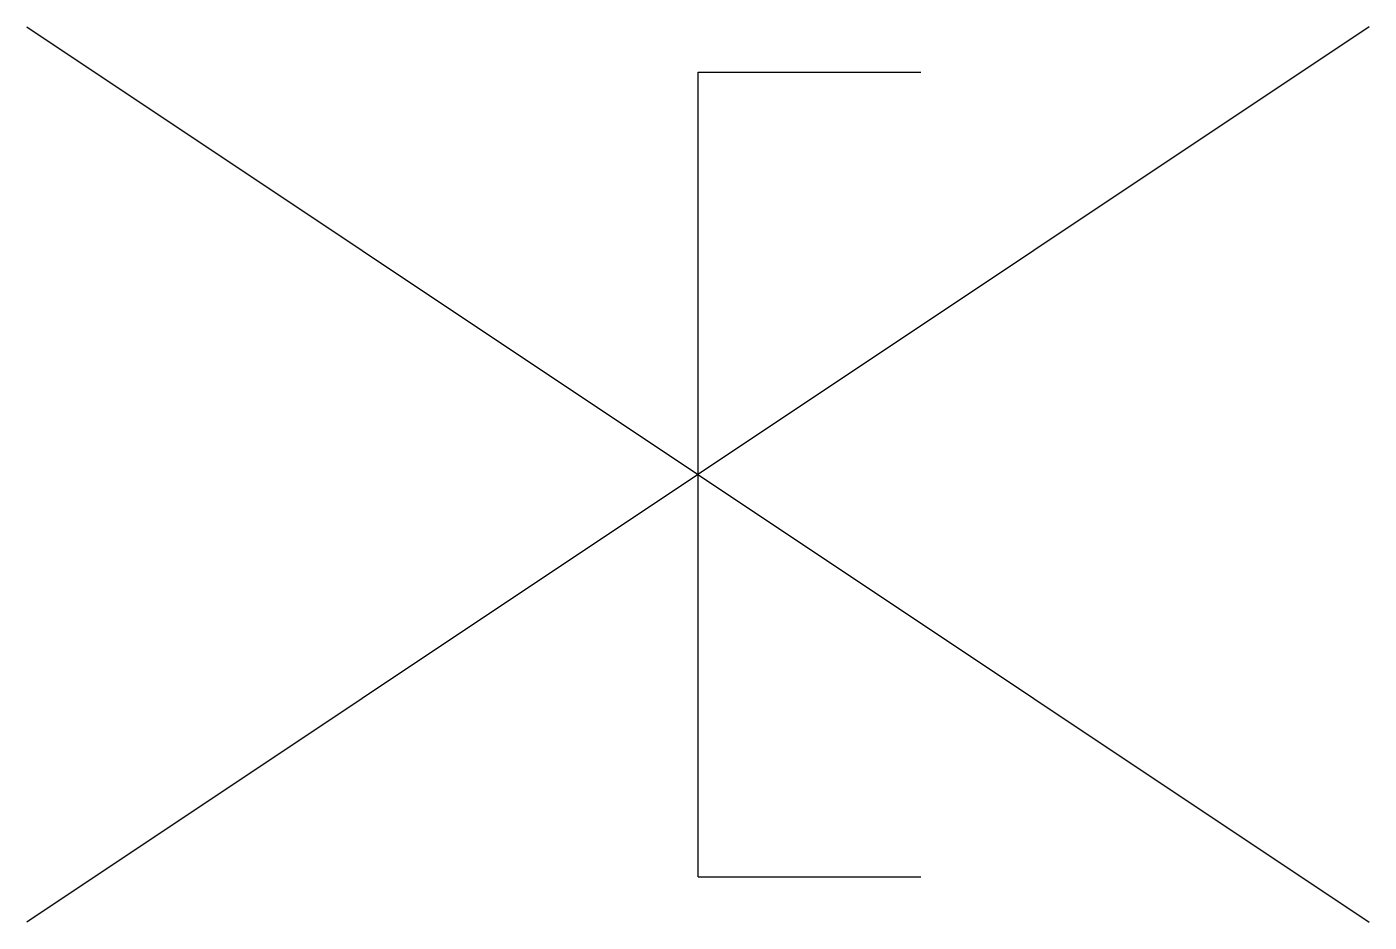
# Model space of a CAD drawing. Extents: x -10.4 to 10.4, y -7 to 7.
import ezdxf

# ---------------------------------------------------------------- set-up
doc = ezdxf.new("R2010")
doc.units = 0
doc.header["$LTSCALE"] = 0.2

msp = doc.modelspace()

# ---------------------------------------------------------------- linework, layer by layer
at = {"ltscale": 0.1}
for p, q in [((-10.429, 6.953), (10.429, -6.953)), ((10.429, 6.953), (-10.429, -6.953))]:
    msp.add_line(p, q, dxfattribs=at)
for p, q in [((0, -6.25), (0, 6.25)), ((0, 6.25), (3.464, 6.25)), ((0, -6.25), (3.464, -6.25))]:
    msp.add_line(p, q)

doc.saveas('drawing.dxf')
